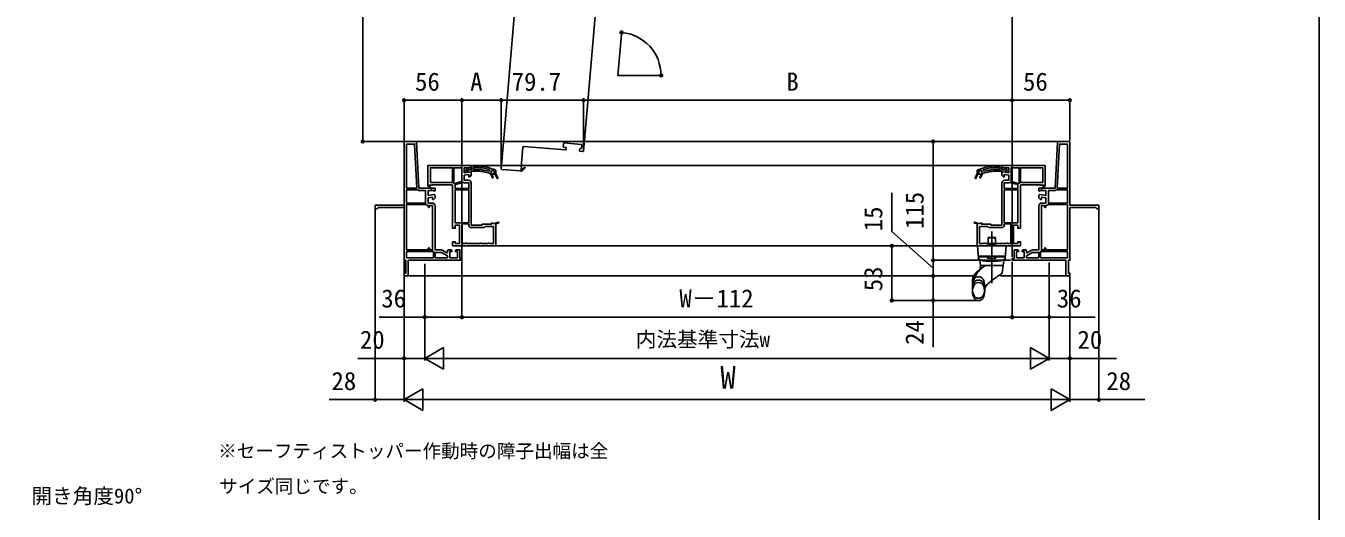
# Model space of a CAD drawing. Units: millimetres, scale not verified, with parts at other scales. Extents: x -525 to 525, y -783 to 778.
# Drawn here: x -101 to 525, y -320 to -85 of the extents above; entities that cross this region are included whole.
import ezdxf
from ezdxf.enums import TextEntityAlignment as Align

# ---------------------------------------------------------------- set-up
doc = ezdxf.new("R2010")
doc.units = ezdxf.units.MM
doc.header["$LTSCALE"] = 4
for name, color, linetype in [('0-2_USER1', 3, 'Continuous'), ('0-3_YKK_11', 7, 'Continuous'), ('0-5_YKK_12', 2, 'Continuous'), ('0-6_YKK_13', 4, 'Continuous'), ('0-8_YKK_D', 6, 'Continuous'), ('0-9_YKK_ZWAK', 7, 'Continuous')]:
    doc.layers.add(name, color=color, linetype=linetype)
doc.styles.add('ＭＳ ゴシック', font='')
doc.styles.get('ＭＳ ゴシック').set_extended_font_data('MS Gothic')

msp = doc.modelspace()

# ---------------------------------------------------------------- linework, layer by layer
at = {"layer": '0-3_YKK_11'}
for p, q in [((87.315, -141.288), (82.289, -141.288)), ((398.764, -141.288), (403.789, -141.288)), ((106.489, -162.788), (106.489, -164.038)), ((379.089, -162.788), (379.089, -164.038)), ((104.389, -193.788), (103.289, -193.788)), ((381.689, -193.788), (382.789, -193.788))]:
    msp.add_line(p, q, dxfattribs=at)
for points in [[(81.789, -141.788), (81.789, -172.088), (67.789, -172.088), (67.789, -173.788), (68.739, -173.788), (68.989, -173.538), (69.239, -173.288), (81.789, -173.288), (81.789, -198.788), (82.539, -198.788), (82.539, -205.038), (81.789, -205.038), (81.789, -206.288), (83.789, -206.288), (83.789, -198.788), (109.789, -198.788), (109.789, -197.888), (108.789, -197.888), (108.789, -193.788), (107.139, -193.788)], [(96.202, -166.896), (93.389, -167.392), (93.389, -164.988), (96.067, -164.988), (96.501, -165.259), (96.789, -165.099), (96.789, -163.788), (88.968, -163.788), (87.814, -141.762)], [(404.289, -141.788), (404.289, -172.088), (418.289, -172.088), (418.289, -173.788), (417.339, -173.788), (417.089, -173.538), (416.839, -173.288), (404.289, -173.288), (404.289, -198.788), (403.539, -198.788), (403.539, -205.038), (404.289, -205.038), (404.289, -206.288), (402.289, -206.288), (402.289, -198.788), (376.289, -198.788), (376.289, -197.888), (377.289, -197.888), (377.289, -193.788), (378.939, -193.788)], [(389.876, -166.896), (392.689, -167.392), (392.689, -164.988), (390.011, -164.988), (389.577, -165.259), (389.289, -165.099), (389.289, -163.788), (397.11, -163.788), (398.264, -141.762)], [(114.289, -152.788), (93.289, -152.788), (93.289, -162.721), (93.251, -162.788), (94.96, -164.24), (95.219, -163.936), (93.859, -162.78)], [(105.889, -153.988), (105.889, -161.678), (109.631, -160.675), (109.798, -160.339)], [(109.689, -159.788), (109.689, -153.988), (105.889, -153.988)], [(113.702, -155.896), (110.889, -156.392), (110.889, -153.988), (113.567, -153.988), (114.001, -154.259), (114.289, -154.099), (114.289, -152.788)], [(112.839, -160.038), (110.889, -160.038), (110.889, -157.61), (113.089, -157.222), (113.089, -158.288), (113.539, -158.288), (114.289, -157.538), (114.289, -156.388)], [(113.031, -153.994), (111.039, -155.55), (111.039, -156.288), (111.59, -156.288), (111.839, -156.05), (111.935, -155.866), (113.058, -154.988), (114.639, -154.988), (114.639, -155.538), (116.473, -155.538)], [(116.473, -153.038), (114.289, -153.038), (114.289, -153.588), (114.508, -153.836), (114.639, -153.985), (114.639, -154.188), (113.939, -154.188), (113.739, -154.088)], [(116.473, -154.738), (115.439, -154.738), (115.439, -153.838), (116.473, -153.838)], [(122.911, -154.792), (123.089, -155.031), (123.089, -155.45), (122.765, -155.689)], [(126.803, -159.162), (125.958, -157.038), (124.219, -157.038), (124.906, -158.764), (124.535, -158.912), (123.789, -157.038), (123.789, -156.788), (124.039, -156.788), (124.076, -156.493), (123.889, -156.251), (123.889, -156.238), (123.889, -155.47), (124.226, -155.236)], [(125.339, -155.685), (125.489, -155.914), (125.489, -156.251), (125.301, -156.493), (125.339, -156.788), (126.289, -156.788), (127.175, -159.014), (126.289, -156.788), (126.289, -155.397), (126.144, -155.17)], [(360.24, -155.685), (360.089, -155.914), (360.089, -156.251), (360.277, -156.493), (360.239, -156.788), (359.289, -156.788), (358.404, -159.014), (359.289, -156.788), (359.289, -155.397), (359.434, -155.17)], [(358.775, -159.162), (359.621, -157.038), (361.359, -157.038), (360.672, -158.764), (361.044, -158.912), (361.789, -157.038), (361.789, -156.788), (361.539, -156.788), (361.502, -156.493), (361.689, -156.251), (361.689, -156.238), (361.689, -155.47), (361.352, -155.236)], [(362.667, -154.792), (362.489, -155.031), (362.489, -155.45), (362.813, -155.689)], [(369.106, -153.038), (371.289, -153.038), (371.289, -153.588), (371.071, -153.836), (370.939, -153.985), (370.939, -154.188), (371.639, -154.188), (371.839, -154.088)], [(369.106, -154.738), (370.139, -154.738), (370.139, -153.838), (369.106, -153.838)], [(372.548, -153.994), (374.539, -155.55), (374.539, -156.288), (373.989, -156.288), (373.739, -156.05), (373.643, -155.866), (372.52, -154.988), (370.939, -154.988), (370.939, -155.538), (369.106, -155.538)], [(371.289, -152.788), (392.289, -152.788), (392.289, -162.721), (392.328, -162.788), (390.619, -164.24), (390.36, -163.936), (391.719, -162.78)], [(371.876, -155.896), (374.689, -156.392), (374.689, -153.988), (372.011, -153.988), (371.577, -154.259), (371.289, -154.099), (371.289, -152.788)], [(372.739, -160.038), (374.689, -160.038), (374.689, -157.61), (372.489, -157.222), (372.489, -158.288), (372.039, -158.288), (371.289, -157.538), (371.289, -156.388)], [(379.689, -153.988), (379.689, -161.678), (375.947, -160.675), (375.781, -160.339)], [(375.889, -159.788), (375.889, -153.988), (379.689, -153.988)], [(93.826, -162.591), (93.914, -162.438), (95.289, -162.438), (95.289, -162.288), (104.789, -162.288)], [(105.289, -162.788), (105.289, -183.288), (106.539, -183.288), (106.539, -181.788), (108.639, -181.788), (108.639, -190.588), (106.539, -190.588), (106.539, -189.788), (105.289, -189.788), (105.289, -191.788), (125.789, -191.788)], [(110.544, -161.11), (110.376, -161.096), (106.623, -162.102), (106.444, -162.401)], [(106.489, -164.038), (113.089, -164.038), (113.089, -161.238), (111.139, -161.238)], [(126.289, -191.288), (126.289, -181.193), (127.66, -180.675), (127.518, -180.301), (125.569, -181.038), (125.122, -181.038), (124.906, -180.913), (124.689, -180.788), (124.039, -180.788), (124.039, -181.288), (119.539, -181.288), (119.539, -181.738), (114.289, -181.738), (114.289, -161.488)], [(123.48, -156.773), (123.566, -156.788), (123.789, -156.788), (123.789, -157.038), (124.535, -158.912), (124.906, -158.764), (124.219, -157.038), (125.958, -157.038), (126.803, -159.162)], [(359.289, -191.288), (359.289, -181.193), (357.918, -180.675), (358.06, -180.301), (360.009, -181.038), (360.456, -181.038), (360.673, -180.913), (360.889, -180.788), (361.539, -180.788), (361.539, -181.288), (366.039, -181.288), (366.039, -181.738), (371.289, -181.738), (371.289, -161.488)], [(362.098, -156.773), (362.013, -156.788), (361.789, -156.788), (361.789, -157.038), (361.044, -158.912), (360.672, -158.764), (361.359, -157.038), (359.621, -157.038), (358.775, -159.162)], [(380.289, -162.788), (380.289, -183.288), (379.039, -183.288), (379.039, -181.788), (376.939, -181.788), (376.939, -190.588), (379.039, -190.588), (379.039, -189.788), (380.289, -189.788), (380.289, -191.788), (359.789, -191.788)], [(379.089, -164.038), (372.489, -164.038), (372.489, -161.238), (374.439, -161.238)], [(375.035, -161.11), (375.202, -161.096), (378.955, -162.102), (379.134, -162.401)], [(391.752, -162.591), (391.664, -162.438), (390.289, -162.438), (390.289, -162.288), (380.789, -162.288)], [(88.472, -164.647), (88.31, -164.588), (82.989, -164.588), (82.989, -171.038)], [(82.989, -171.038), (92.189, -171.038), (92.189, -164.988), (89.406, -164.988)], [(95.339, -171.038), (93.389, -171.038), (93.389, -168.61), (95.589, -168.222), (95.589, -169.288), (96.039, -169.288), (96.789, -168.538), (96.789, -167.388)], [(390.739, -171.038), (392.689, -171.038), (392.689, -168.61), (390.489, -168.222), (390.489, -169.288), (390.039, -169.288), (389.289, -168.538), (389.289, -167.388)], [(403.089, -171.038), (393.889, -171.038), (393.889, -164.988), (396.673, -164.988)], [(397.607, -164.647), (397.768, -164.588), (403.089, -164.588), (403.089, -171.038)], [(82.989, -193.788), (82.989, -171.838), (92.389, -171.838), (92.562, -171.907)], [(93.265, -172.232), (93.489, -172.48), (93.489, -172.938)], [(94.089, -172.938), (94.089, -172.238), (95.589, -172.238), (95.589, -193.788), (94.089, -193.788), (94.089, -193.088)], [(99.803, -193.788), (96.789, -193.788), (96.789, -172.488)], [(386.276, -193.788), (389.289, -193.788), (389.289, -172.488)], [(391.989, -172.938), (391.989, -172.238), (390.489, -172.238), (390.489, -193.788), (391.989, -193.788), (391.989, -193.088)], [(392.813, -172.232), (392.589, -172.48), (392.589, -172.938)], [(403.089, -193.788), (403.089, -171.838), (393.689, -171.838), (393.517, -171.907)], [(109.839, -190.588), (109.839, -181.188), (113.089, -181.188), (113.089, -181.488)], [(375.739, -190.588), (375.739, -181.188), (372.489, -181.188), (372.489, -181.488)], [(114.539, -182.938), (120.492, -182.938), (120.74, -182.713), (120.989, -182.488), (125.089, -182.488), (125.089, -190.588), (123.222, -190.588), (123.006, -190.463), (122.573, -190.463), (122.356, -190.588), (119.222, -190.588), (119.006, -190.463), (118.573, -190.463), (118.356, -190.588), (112.222, -190.588), (112.006, -190.463), (111.573, -190.463), (111.356, -190.588), (109.839, -190.588)], [(371.039, -182.938), (365.087, -182.938), (364.838, -182.713), (364.589, -182.488), (360.489, -182.488), (360.489, -190.588), (362.356, -190.588), (362.573, -190.463), (363.006, -190.463), (363.222, -190.588), (366.356, -190.588), (366.573, -190.463), (367.006, -190.463), (367.222, -190.588), (373.356, -190.588), (373.573, -190.463), (374.006, -190.463), (374.222, -190.588), (375.739, -190.588)], [(93.489, -193.088), (93.489, -193.788), (82.989, -193.788)], [(102.789, -194.288), (102.789, -194.961), (102.506, -195.124), (100.528, -193.982)], [(383.289, -194.288), (383.289, -194.961), (383.573, -195.124), (385.551, -193.982)], [(392.589, -193.088), (392.589, -193.788), (403.089, -193.788)], [(106.639, -194.288), (106.639, -194.538), (107.589, -194.538), (107.589, -197.538), (103.989, -197.538), (103.989, -194.538), (104.889, -194.538), (104.889, -194.288)], [(379.439, -194.288), (379.439, -194.538), (378.489, -194.538), (378.489, -197.538), (382.089, -197.538), (382.089, -194.538), (381.189, -194.538), (381.189, -194.288)]]:
    msp.add_lwpolyline(points, dxfattribs=at)
for points in [[(87.967, -163.788), (86.851, -142.488), (82.989, -142.488), (82.989, -163.788)], [(398.111, -163.788), (399.228, -142.488), (403.089, -142.488), (403.089, -163.788)], [(94.489, -161.088), (105.289, -161.088), (105.289, -153.988), (94.489, -153.988)], [(391.089, -161.088), (380.289, -161.088), (380.289, -153.988), (391.089, -153.988)], [(113.089, -180.588), (113.089, -164.638), (106.489, -164.638), (106.489, -180.588)], [(372.489, -180.588), (372.489, -164.638), (379.089, -164.638), (379.089, -180.588)], [(82.989, -197.588), (95.989, -197.588), (95.989, -194.588), (82.989, -194.588)], [(96.789, -197.588), (102.789, -197.588), (102.789, -196.674), (99.87, -194.988), (96.789, -194.988)], [(389.289, -197.588), (383.289, -197.588), (383.289, -196.674), (386.209, -194.988), (389.289, -194.988)], [(403.089, -197.588), (390.089, -197.588), (390.089, -194.588), (403.089, -194.588)]]:
    msp.add_lwpolyline(points, close=True, dxfattribs=at)
for centre, radius, start, end in [((82.289, -141.788), 0.5, 90.00001, 179.99999), ((87.315, -141.788), 0.5, 3.00003, 90), ((398.764, -141.788), 0.5, 90, 176.99997), ((403.789, -141.788), 0.5, 0.00001, 89.99999), ((113.339, -154.388), 0.5, 36.86989, 128.08672), ((113.789, -156.388), 0.5, 0.00002, 100.00001), ((116.473, -176.038), 23, 65.13402, 89.99999), ((116.473, -176.038), 22.2, 73.13981, 90.00001), ((116.473, -176.038), 21.3, 72.81723, 90.00001), ((116.473, -176.038), 20.5, 70.01112, 90.00001), ((116.473, -176.038), 22.2, 66.46078, 69.55779), ((369.106, -176.038), 23, 90.00001, 114.86598), ((369.106, -176.038), 22.2, 110.44221, 113.53922), ((369.106, -176.038), 20.5, 89.99999, 109.98888), ((369.106, -176.038), 22.2, 89.99999, 106.86019), ((369.106, -176.038), 21.3, 89.99999, 107.18277), ((371.789, -156.388), 0.5, 79.99999, 179.99998), ((372.239, -154.388), 0.5, 51.91328, 143.13011), ((93.764, -162.699), 0.125, 60, 319.64299), ((104.789, -162.788), 0.5, 0.00001, 89.99999), ((104.789, -162.788), 1.7, 0.00002, 13.17387), ((111.139, -159.788), 1.45, 180.00001, 202.31385), ((111.139, -159.788), 1.45, 245.74737, 270.00004), ((112.839, -161.488), 1.45, 0.00001, 89.99999), ((126.989, -159.088), 0.2, 201.69939, 21.69941), ((126.989, -159.088), 0.2, 201.69939, 21.69941), ((358.589, -159.088), 0.2, 158.30059, 338.30061), ((358.589, -159.088), 0.2, 158.30059, 338.30061), ((372.739, -161.488), 1.45, 90.00001, 179.99999), ((374.439, -159.788), 1.45, 269.99996, 294.25263), ((374.439, -159.788), 1.45, 337.68615, 359.99999), ((380.789, -162.788), 1.7, 166.82613, 179.99998), ((380.789, -162.788), 0.5, 90.00001, 179.99999), ((391.815, -162.699), 0.125, 220.35701, 120), ((89.406, -163.538), 1.45, 229.88081, 270.00001), ((96.289, -167.388), 0.5, 360, 99.99998), ((389.789, -167.388), 0.5, 80.00002, 180), ((396.673, -163.538), 1.45, 269.99999, 310.11919), ((93.389, -171.038), 1.2, 226.39716, 264.0622), ((93.789, -172.938), 0.3, 179.99999, 0.00001), ((95.339, -172.488), 1.45, 0.00001, 89.99999), ((390.739, -172.488), 1.45, 90.00001, 179.99999), ((392.289, -172.938), 0.3, 179.99999, 0.00001), ((392.689, -171.038), 1.2, 275.9378, 313.60284), ((114.539, -181.488), 1.45, 180.00001, 269.99999), ((371.039, -181.488), 1.45, 270.00001, 359.99999), ((93.789, -193.088), 0.3, 359.99999, 180.00001), ((99.803, -195.238), 1.45, 60.00001, 90.00002), ((103.289, -194.288), 0.5, 90.00001, 179.99999), ((104.389, -194.288), 0.5, 0.00001, 89.99999), ((107.139, -194.288), 0.5, 90.00001, 179.99999), ((125.789, -191.288), 0.5, 270.00001, 359.99999), ((359.789, -191.288), 0.5, 180.00001, 269.99999), ((378.939, -194.288), 0.5, 0.00001, 89.99999), ((381.689, -194.288), 0.5, 90.00001, 179.99999), ((382.789, -194.288), 0.5, 0.00001, 89.99999), ((386.276, -195.238), 1.45, 89.99998, 119.99999), ((392.289, -193.088), 0.3, 359.99999, 180.00001)]:
    msp.add_arc(centre, radius, start, end, dxfattribs=at)
at = {"layer": '0-5_YKK_12'}
for p, q in [((130.613, -134.067), (154.21, 142.93)), ((192.136, 128.659), (170.469, -125.669)), ((185.292, -109.288), (187.035, -89.364)), ((185.292, -109.288), (205.292, -109.288)), ((168.75, -145.846), (170.469, -125.669)), ((130.613, -134.067), (128.873, -154.493)), ((84.802, -141.288), (398.764, -141.288)), ((139.834, -143.634), (160.011, -145.353)), ((158.893, -143.752), (159.028, -142.158)), ((160.117, -144.107), (159.12, -144.022)), ((159.299, -141.93), (167.569, -142.635)), ((167.797, -142.905), (167.661, -144.499)), ((160.281, -145.125), (160.345, -144.378)), ((166.821, -144.929), (166.758, -145.677)), ((166.986, -145.947), (168.48, -146.074)), ((167.391, -144.727), (167.092, -144.701)), ((114.039, -152.788), (372.539, -152.788)), ((129.1, -154.763), (138.068, -155.527)), ((140.123, -153.765), (138.856, -155.022)), ((125.789, -191.788), (360.789, -191.788)), ((82.789, -206.288), (357.694, -206.288)), ((370.648, -206.288), (403.289, -206.288))]:
    msp.add_line(p, q, dxfattribs=at)
for points in [[(138.664, -155.039), (138.52, -154.938), (138.636, -153.568), (138.487, -153.555), (139.293, -144.09)], [(138.338, -155.299), (138.812, -155.629), (140.404, -154.049)]]:
    msp.add_lwpolyline(points, dxfattribs=at)
for centre, radius, start, end in [((139.791, -144.132), 0.5, 85.13066, 175.13066), ((159.142, -143.773), 0.25, 175.13066, 265.13066), ((159.278, -142.179), 0.25, 85.13066, 175.13066), ((167.548, -142.884), 0.25, 355.13066, 85.13066), ((160.032, -145.104), 0.25, 265.13066, 355.13066), ((160.096, -144.356), 0.25, 355.13066, 85.13066), ((167.007, -145.698), 0.25, 175.13066, 265.13066), ((167.07, -144.951), 0.25, 85.13066, 175.13066), ((167.412, -144.478), 0.25, 265.13066, 355.13066), ((168.501, -145.825), 0.25, 265.13066, 355.13066), ((129.122, -154.514), 0.25, 175.13066, 265.13066), ((138.089, -155.278), 0.25, 265.13066, 355.13066), ((138.767, -155.11), 0.125, 145.13066, 44.77363), ((140.263, -153.907), 0.2, 314.77363, 134.77363)]:
    msp.add_arc(centre, radius, start, end, dxfattribs=at)
at = {"layer": '0-6_YKK_13'}
for p, q in [((364.689, -191.788), (364.689, -187.788)), ((364.689, -187.788), (368.189, -187.788)), ((366.439, -209.916), (366.439, -184.899)), ((368.189, -191.788), (368.189, -187.788)), ((359.968, -197.833), (359.439, -191.788)), ((368.189, -191.338), (364.689, -191.338)), ((365.039, -191.788), (368.539, -191.788)), ((372.91, -197.833), (373.439, -191.788)), ((359.876, -196.788), (373.001, -196.788)), ((359.889, -197.038), (359.946, -197.688)), ((359.889, -197.038), (364.439, -197.038)), ((360.139, -196.788), (364.439, -196.788)), ((360.139, -196.788), (360.139, -197.038)), ((360.939, -201.288), (360.588, -198.795)), ((364.439, -196.788), (364.439, -197.788)), ((364.439, -197.288), (364.939, -197.288)), ((364.939, -197.568), (364.439, -197.568)), ((364.439, -197.788), (368.439, -197.788)), ((364.689, -197.288), (364.68, -196.788)), ((364.939, -196.788), (364.939, -197.568)), ((367.939, -197.568), (367.939, -196.788)), ((367.939, -197.288), (368.439, -197.288)), ((368.439, -197.568), (367.939, -197.568)), ((368.189, -197.288), (368.198, -196.788)), ((368.439, -196.788), (368.439, -197.788)), ((368.439, -196.788), (372.739, -196.788)), ((368.439, -197.038), (372.989, -197.038)), ((371.939, -201.288), (372.289, -198.795)), ((360.879, -203.014), (360.939, -201.288)), ((360.939, -201.288), (371.939, -201.288)), ((371.939, -201.288), (360.939, -201.288)), ((371.939, -201.288), (371.446, -204.793)), ((357.039, -213.913), (357.039, -209.538))]:
    msp.add_line(p, q, dxfattribs=at)
for points in [[(357.865, -205.931), (357.406, -206.972), (357.125, -208.099), (357.061, -208.603), (357.033, -209.21)], [(357.865, -205.927), (357.915, -205.838), (357.969, -205.751), (358.025, -205.666), (358.084, -205.582), (358.169, -205.472), (358.259, -205.365)], [(357.865, -205.927), (357.915, -205.838), (357.969, -205.751), (358.025, -205.666), (358.084, -205.582), (358.169, -205.472), (358.255, -205.369)], [(363.039, -213.913), (363.039, -212.471), (363.039, -210.975)]]:
    msp.add_lwpolyline(points, dxfattribs=at)
for centre, radius, start, end in [((366.439, -191.101), 3.312, 58.10921, 121.89079), ((360.942, -197.601), 1, 185, 258.63714), ((360.964, -197.746), 1, 185, 258.68311), ((360.341, -198.829), 0.25, 8, 60.10277), ((366.439, -170.248), 28.9, 258.63714, 281.36286), ((366.439, -170.388), 28.9, 258.68311, 281.31689), ((371.914, -197.746), 1, 281.31689, 355), ((371.936, -197.601), 1, 281.36286, 355), ((369.254, -211.743), 11.95, 118.9674, 161.04434), ((373.879, -220.138), 21.5, 122.48461, 136.59983), ((387.014, -234.349), 33, 119.14287, 132.53524), ((370.456, -204.653), 1, 299.14287, 352), ((363.305, -211.118), 6.266, 150.13717, 180), ((363.305, -212.764), 6.266, 150.13717, 209.86283), ((363.305, -213.913), 6.266, 150.13717, 180), ((360.039, -209.243), 2.5, 146.75851, 150.13717), ((360.039, -210.889), 2.5, 29.86283, 150.13717), ((360.039, -212.038), 2.5, 29.86283, 150.13717), ((360.039, -209.243), 2.5, 29.86283, 146.75851), ((356.773, -211.118), 6.266, 0, 29.86283), ((356.773, -212.764), 6.266, 330.13717, 29.86283), ((356.773, -213.913), 6.266, 0, 29.86283), ((369.099, -214.822), 6.5, 132.53524, 158.78961), ((363.305, -213.913), 6.266, 180, 209.86283), ((360.039, -214.639), 2.5, 209.86283, 330.13717), ((360.039, -215.788), 2.5, 209.86283, 330.13717), ((356.773, -213.913), 6.266, 330.13717, 0)]:
    msp.add_arc(centre, radius, start, end, dxfattribs=at)
at = {"layer": '0-8_YKK_D'}
for p, q in [((376.289, -197.138), (376.289, 164.158)), ((61.789, -141.288), (61.789, 143.158)), ((187.122, -88.368), (187.205, -87.425)), ((206.292, -109.288), (207.238, -109.288)), ((81.789, -206.288), (81.789, -120.288)), ((109.789, -121.288), (81.789, -121.288)), ((109.789, -197.138), (109.789, -120.288)), ((109.789, -198.138), (109.789, -120.288)), ((109.789, -121.288), (128.873, -121.288)), ((128.873, -153.493), (128.873, -120.288)), ((128.873, -152.993), (128.873, -120.288)), ((168.729, -121.288), (128.873, -121.288)), ((168.729, -145.095), (168.729, -120.288)), ((168.729, -145.595), (168.729, -120.288)), ((168.729, -121.288), (376.289, -121.288)), ((376.289, -197.138), (376.289, -120.288)), ((376.289, -197.138), (376.289, -120.288)), ((376.289, -121.288), (404.289, -121.288)), ((404.289, -140.788), (404.289, -120.288)), ((83.802, -141.288), (60.789, -141.288)), ((338.039, -141.288), (338.039, -198.788)), ((67.789, -173.938), (67.789, -267.288)), ((418.289, -173.938), (418.289, -267.288)), ((318.039, -191.788), (318.039, -218.288)), ((109.789, -199.338), (109.789, -227.288)), ((375.539, -198.788), (337.039, -198.788)), ((375.539, -198.788), (337.039, -198.788)), ((338.039, -198.788), (338.039, -206.288)), ((376.289, -199.538), (376.289, -227.288)), ((376.289, -199.538), (376.289, -227.288)), ((394.289, -199.788), (394.289, -227.288)), ((81.789, -206.663), (81.789, -267.288)), ((81.789, -206.663), (81.789, -267.288)), ((91.789, -200.579), (91.789, -227.288)), ((91.789, -204.75), (91.789, -247.288)), ((109.789, -200.579), (109.789, -227.288)), ((394.289, -204.75), (394.289, -247.288)), ((404.289, -206.663), (404.289, -267.288)), ((404.289, -206.663), (404.289, -267.288)), ((81.789, -207.663), (81.789, -247.288)), ((91.789, -207.288), (91.789, -247.288)), ((394.289, -207.288), (394.289, -247.288)), ((404.289, -207.663), (404.289, -247.288)), ((359.039, -218.288), (317.039, -218.288)), ((359.039, -218.288), (337.039, -218.288)), ((376.289, -226.288), (109.789, -226.288)), ((91.789, -246.288), (100.882, -241.038)), ((100.882, -251.538), (100.882, -241.038)), ((394.289, -246.288), (385.196, -241.038)), ((385.196, -241.038), (385.196, -251.538)), ((91.789, -246.288), (100.882, -251.538)), ((91.789, -246.288), (109.976, -246.288)), ((102.289, -246.288), (383.789, -246.288)), ((394.289, -246.288), (376.103, -246.288)), ((394.289, -246.288), (385.196, -251.538)), ((81.789, -266.288), (90.882, -261.038)), ((90.882, -271.538), (90.882, -261.038)), ((404.289, -266.288), (395.196, -261.038)), ((395.196, -261.038), (395.196, -271.538)), ((81.789, -266.288), (90.882, -271.538)), ((81.789, -266.288), (99.976, -266.288)), ((92.289, -266.288), (393.789, -266.288)), ((404.289, -266.288), (386.103, -266.288)), ((404.289, -266.288), (395.196, -271.538))]:
    msp.add_line(p, q, dxfattribs=at)
for points in [[(338.039, -202.538), (318.039, -184.871), (318.039, -166.143)], [(338.039, -206.288), (338.039, -218.288), (338.039, -240.861)], [(109.789, -226.288), (91.789, -226.288), (69.626, -226.288)], [(376.289, -226.288), (394.289, -226.288), (416.453, -226.288)], [(91.789, -246.288), (81.789, -246.288), (59.285, -246.288)], [(394.289, -246.288), (404.289, -246.288), (426.794, -246.288)], [(81.789, -266.288), (67.789, -266.288), (45.489, -266.288)], [(404.289, -266.288), (418.289, -266.288), (440.589, -266.288)]]:
    msp.add_lwpolyline(points, dxfattribs=at)
for centre in [(187.117, -88.421), (206.238, -109.288), (81.789, -121.288), (109.789, -121.288), (109.789, -121.288), (128.873, -121.288), (128.873, -121.288), (168.729, -121.288), (168.729, -121.288), (376.289, -121.288), (376.289, -121.288), (404.289, -121.288), (61.789, -141.288), (338.039, -141.288), (318.039, -191.788), (338.039, -198.788), (338.039, -198.788), (338.039, -206.288), (338.039, -206.288), (318.039, -218.288), (338.039, -218.288), (91.789, -226.288), (109.789, -226.288), (109.789, -226.288), (376.289, -226.288), (376.289, -226.288), (394.289, -226.288), (81.789, -246.288), (404.289, -246.288), (67.789, -266.288), (418.289, -266.288)]:
    msp.add_circle(centre, 0.637, dxfattribs=at)
msp.add_arc((185.292, -109.288), 20.947, 0, 85, dxfattribs=at)
at = {"layer": '0-9_YKK_ZWAK'}
msp.add_lwpolyline([(-525, -782.7), (525, -782.7), (525, 747.3)], dxfattribs=at)

# ---------------------------------------------------------------- texts
at = {"layer": '0-2_USER1', "style": 'ＭＳ ゴシック'}
for s, p in [('※セーフティストッパー作動時の障子出幅は全', (-8.293, -296.419)), ('サイズ同じです。', (-7.833, -313.515))]:
    msp.add_text(s, height=6.598, dxfattribs=at).set_placement(p, align=Align.BOTTOM_LEFT)
at = {"layer": '0-8_YKK_D', "style": 'ＭＳ ゴシック'}
for s, height, p in [('56', 8.798, (87.096, -119.288)), ('A', 8.798, (113.808, -119.288)), ('79.7', 8.798, (133.903, -119.288)), ('B', 8.798, (266.918, -119.288)), ('56', 8.798, (381.596, -119.288)), ('36', 8.798, (70.739, -224.288)), ('W－112', 8.798, (215.119, -224.288)), ('36', 8.798, (397.953, -224.288)), ('20', 8.798, (60.398, -244.288)), ('内法基準寸法w', 7.331, (193.977, -242.924)), ('20', 8.798, (407.953, -244.288)), ('W', 11, (234.943, -264.288)), ('28', 8.798, (46.603, -264.288)), ('28', 8.798, (421.953, -264.288)), ('開き角度90°', 7.331, (-98.759, -318.792))]:
    msp.add_text(s, height=height, dxfattribs=at).set_placement(p, align=Align.BOTTOM_LEFT)
for s, p in [('115', (336.039, -183.606)), ('15', (316.039, -184.712)), ('53', (316.039, -213.765)), ('24', (336.039, -239.747))]:
    msp.add_text(s, height=8.798, rotation=90, dxfattribs=at).set_placement(p, align=Align.BOTTOM_LEFT)

doc.saveas('drawing.dxf')
